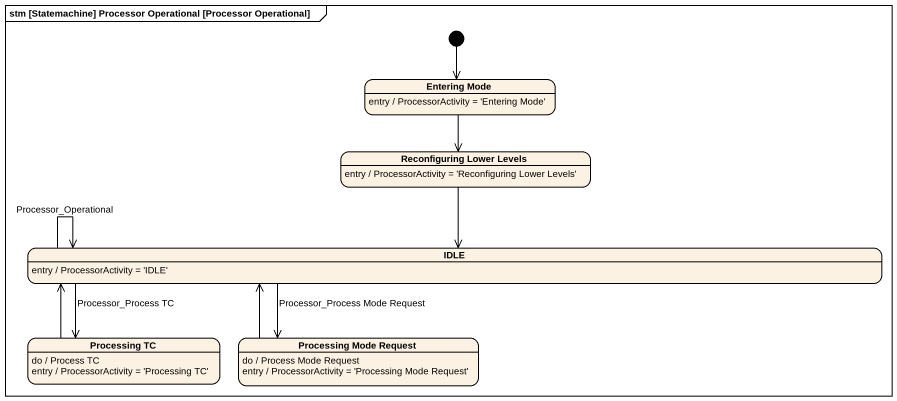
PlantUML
@startuml
mainframe stm [Statemachine] Processor Operational [Processor Operational]
hide empty description
state "Entering Mode" as Entering_Mode
Entering_Mode : entry / ProcessorActivity = 'Entering Mode'
state "Reconfiguring Lower Levels" as Reconfiguring_Lower_Levels
Reconfiguring_Lower_Levels : entry / ProcessorActivity = 'Reconfiguring Lower Levels'
state IDLE
IDLE : entry / ProcessorActivity = 'IDLE'
state "Processing TC" as Processing_TC
Processing_TC : do / Process TC
Processing_TC : entry / ProcessorActivity = 'Processing TC'
state "Processing Mode Request" as Processing_Mode_Request
Processing_Mode_Request : do / Process Mode Request
Processing_Mode_Request : entry / ProcessorActivity = 'Processing Mode Request'
[*] --> Entering_Mode
Entering_Mode --> Reconfiguring_Lower_Levels
Reconfiguring_Lower_Levels --> IDLE
IDLE --> IDLE : Processor_Operational
IDLE -left-> Processing_TC : Processor_Process TC
IDLE --> Processing_Mode_Request : Processor_Process Mode Request
Processing_TC -right-> IDLE
Processing_Mode_Request -up-> IDLE
@enduml
